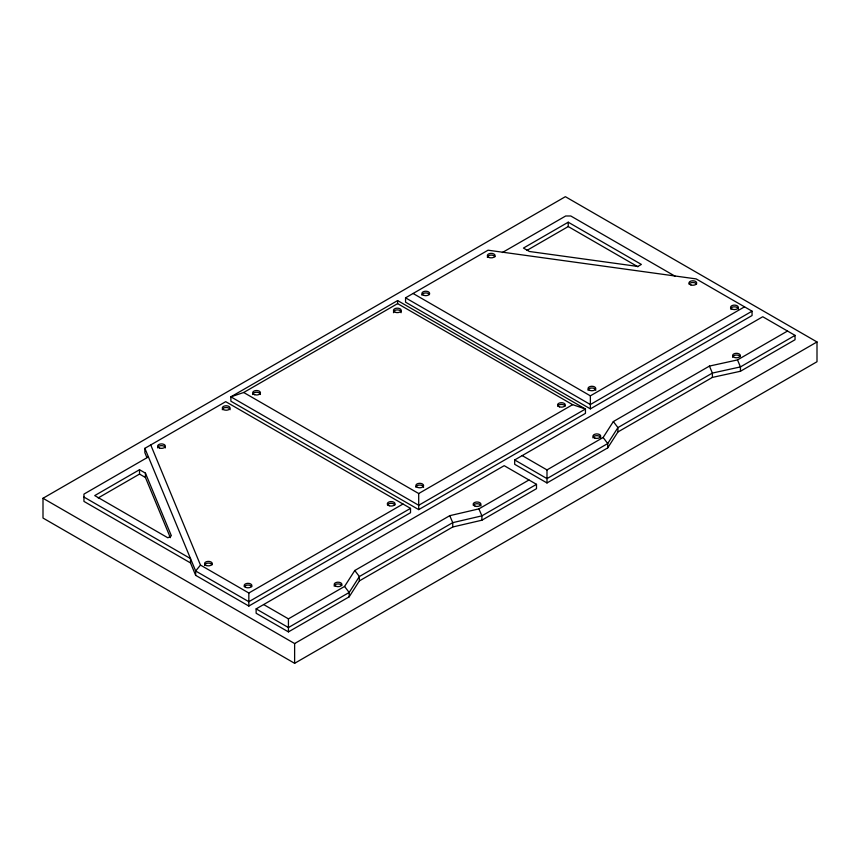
<?xml version="1.0" encoding="UTF-8"?>
<svg xmlns="http://www.w3.org/2000/svg" width="860" height="860" viewBox="0 0 860 860"><rect width="100%" height="100%" fill="white"/><g stroke="black" fill="none" stroke-linecap="round" stroke-linejoin="round"><path stroke-width="1.29" d="M263.654 604.548L288.433 618.856L344.581 586.434L354.782 570.503L449.748 515.678L478.902 508.883L528.975 479.977M349.171 596.829L359.373 580.898L452.747 526.986L481.901 520.203L536.5 488.673L536.5 484.331L504.196 465.679L256.13 608.891L256.13 613.245L288.433 631.896L349.171 596.829L349.171 592.486L359.373 576.544L452.747 522.644L481.901 515.85L536.5 484.331M522.203 455.606L546.992 469.915L603.139 437.493L613.341 421.561L709.436 366.081L737.493 359.921L787.524 331.035M607.719 447.888L617.932 431.956L712.392 377.411L740.449 371.262L795.048 339.732L795.048 335.389L762.745 316.738L514.678 459.95L514.678 464.303L546.992 482.954L607.719 447.888L607.719 443.545L617.932 427.603L712.392 373.068L740.449 366.908L795.048 335.389M150.737 444.942L200.477 565.084L195.65 570.997L195.65 575.34L248.841 606.053L410.521 512.711L410.521 508.367L225.707 401.663L144.867 448.329L144.867 452.683L146.888 457.574M43 498.273L565.375 196.693L817 341.958L817 361.727L294.625 663.307L43 518.042L43 498.273L294.625 643.549L817 341.958M397.621 300.57L230.878 396.836L230.878 401.19L418.702 509.625L585.456 413.359L585.456 409.016L397.621 300.57L397.621 303.623L572.631 404.662L585.456 409.016L418.702 505.282L230.878 396.836L243.692 392.493L397.621 303.623M405.554 297.829L488.05 250.196L696.159 278.909L752.059 311.18L752.059 315.534L590.368 408.876L405.554 302.172L405.554 297.829L590.368 404.533L752.059 311.18M148.415 456.886L83.947 494.102L83.947 501.401L190.501 562.924L195.65 575.34M502.369 252.528L565.676 215.989L570.793 215.989L675.025 276.167M139.524 469.721L94.729 495.586L167.872 537.812L171.376 535.78L145.437 473.14L139.524 469.721L139.524 474.075L98.18 497.94M568.234 222.202L523.45 248.067L529.373 251.485L637.862 266.46L641.366 264.428L568.234 222.202L568.234 226.556L637.894 266.772M526.89 250.421L568.234 226.556M243.692 392.493L418.702 493.533L572.631 404.662M200.477 565.084L248.841 593.013L402.996 504.014M413.09 293.475L590.368 395.837L744.524 306.837M410.521 508.367L248.841 601.71L195.65 570.997L144.867 448.329M514.678 459.95L546.992 478.612L607.719 443.545L603.139 437.493M139.524 474.075L145.437 477.493L170.355 537.672M83.947 497.058L190.501 558.581L190.501 562.924M256.13 608.891L288.433 627.553L349.171 592.486L344.581 586.434M613.341 421.561L617.932 427.603L617.932 431.956M354.782 570.503L359.373 576.544L359.373 580.898M478.902 508.883L481.901 515.85L481.901 520.203M449.748 515.678L452.747 522.644L452.747 526.986M737.493 359.921L740.449 366.908L740.449 371.262M709.436 366.081L712.392 373.068L712.392 377.411M590.368 395.837L590.368 408.876M546.992 469.915L546.992 482.954M418.702 493.533L418.702 509.625M294.625 643.549L294.625 663.307M288.433 618.856L288.433 631.896M248.841 593.013L248.841 606.053M145.437 473.14L145.437 477.493M557.678 406.081A3.87 2.236 0 0 1 561.419 404.426A3.87 2.236 0 0 1 565.16 406.081M222.299 409.736A3.87 2.236 0 0 1 226.169 407.5A3.87 2.236 0 0 1 230.05 409.736M421.905 295.184A3.87 2.236 0 0 1 425.27 292.97A3.87 2.236 0 0 1 429.516 294.604M689.096 284.165A3.87 2.236 0 0 1 692.827 282.51A3.87 2.236 0 0 1 696.568 284.165M730.559 309.073A3.87 2.236 0 0 1 734.429 306.837A3.87 2.236 0 0 1 738.299 309.073M588.025 390.246A3.87 2.236 0 0 1 591.895 388.01A3.87 2.236 0 0 1 595.776 390.246M204.54 565.353A3.87 2.236 0 0 1 207.905 563.139A3.87 2.236 0 0 1 212.151 564.773M415.853 487.287A3.87 2.236 0 0 1 419.723 485.051A3.87 2.236 0 0 1 423.593 487.287M252.689 394.493A3.87 2.236 0 0 1 256.56 392.257A3.87 2.236 0 0 1 260.44 394.493M487.351 257.344A3.87 2.236 0 0 1 490.727 255.13A3.87 2.236 0 0 1 494.962 256.764M334.185 586.165A3.87 2.236 0 0 1 337.55 583.951A3.87 2.236 0 0 1 341.796 585.585M473.312 505.379A3.87 2.236 0 0 1 477.558 503.745A3.87 2.236 0 0 1 480.923 505.959M592.97 437.89A3.87 2.236 0 0 1 596.84 435.654A3.87 2.236 0 0 1 600.71 437.89M732.612 357.276A3.87 2.236 0 0 1 735.977 355.062A3.87 2.236 0 0 1 740.224 356.696M393.59 312.717A3.87 2.236 0 0 1 397.331 309.901A3.87 2.236 0 0 1 401.072 312.717M387.452 504.971A3.87 2.236 0 0 1 391.182 503.315A3.87 2.236 0 0 1 394.923 504.971M244.283 586.724A3.87 2.236 0 0 1 248.024 585.069A3.87 2.236 0 0 1 251.765 586.724M157.627 447.877A3.87 2.236 0 0 1 161.497 445.641A3.87 2.236 0 0 1 165.367 447.877M559.484 406.855A3.87 2.236 0 0 0 565.289 404.92A3.87 2.236 0 0 0 559.484 402.985A3.87 2.236 0 0 0 559.484 406.855M423.84 295.378A3.87 2.236 0 0 0 429.645 293.443A3.87 2.236 0 0 0 423.84 291.508A3.87 2.236 0 0 0 423.84 295.378M223.439 409.575A3.87 2.236 0 0 0 229.91 408.575A3.87 2.236 0 0 0 225.169 405.834A3.87 2.236 0 0 0 223.439 409.575M690.892 284.95A3.87 2.236 0 0 0 696.707 283.015A3.87 2.236 0 0 0 690.892 281.069A3.87 2.236 0 0 0 690.892 284.95M731.688 308.923A3.87 2.236 0 0 0 738.17 307.923A3.87 2.236 0 0 0 733.429 305.182A3.87 2.236 0 0 0 731.688 308.923M589.96 390.44A3.87 2.236 0 0 0 595.776 388.505A3.87 2.236 0 0 0 589.96 386.57A3.87 2.236 0 0 0 589.96 390.44M206.475 565.547A3.87 2.236 0 0 0 212.28 563.612A3.87 2.236 0 0 0 206.475 561.677A3.87 2.236 0 0 0 206.475 565.547M254.625 394.686A3.87 2.236 0 0 0 260.44 392.751A3.87 2.236 0 0 0 254.625 390.816A3.87 2.236 0 0 0 254.625 394.686M417.788 487.48A3.87 2.236 0 0 0 423.593 485.545A3.87 2.236 0 0 0 417.788 483.61A3.87 2.236 0 0 0 417.788 487.48M489.286 257.548A3.87 2.236 0 0 0 495.102 255.613A3.87 2.236 0 0 0 489.286 253.668A3.87 2.236 0 0 0 489.286 257.548M336.12 586.359A3.87 2.236 0 0 0 341.925 584.424A3.87 2.236 0 0 0 336.12 582.489A3.87 2.236 0 0 0 336.12 586.359M475.118 506.153A3.87 2.236 0 0 0 480.923 504.218A3.87 2.236 0 0 0 475.118 502.283A3.87 2.236 0 0 0 475.118 506.153M594.905 438.095A3.87 2.236 0 0 0 600.71 436.16A3.87 2.236 0 0 0 594.905 434.214A3.87 2.236 0 0 0 594.905 438.095M734.547 357.481A3.87 2.236 0 0 0 740.352 355.535A3.87 2.236 0 0 0 734.547 353.6A3.87 2.236 0 0 0 734.547 357.481M395.396 312.331A3.87 2.236 0 0 0 401.201 310.395A3.87 2.236 0 0 0 395.396 308.46A3.87 2.236 0 0 0 395.396 312.331M246.089 587.498A3.87 2.236 0 0 0 251.894 585.563A3.87 2.236 0 0 0 246.089 583.628A3.87 2.236 0 0 0 246.089 587.498M389.247 505.744A3.87 2.236 0 0 0 395.062 503.81A3.87 2.236 0 0 0 389.247 501.875A3.87 2.236 0 0 0 389.247 505.744M159.562 448.071A3.87 2.236 0 0 0 165.367 446.136A3.87 2.236 0 0 0 159.562 444.201A3.87 2.236 0 0 0 159.562 448.071"/></g></svg>
